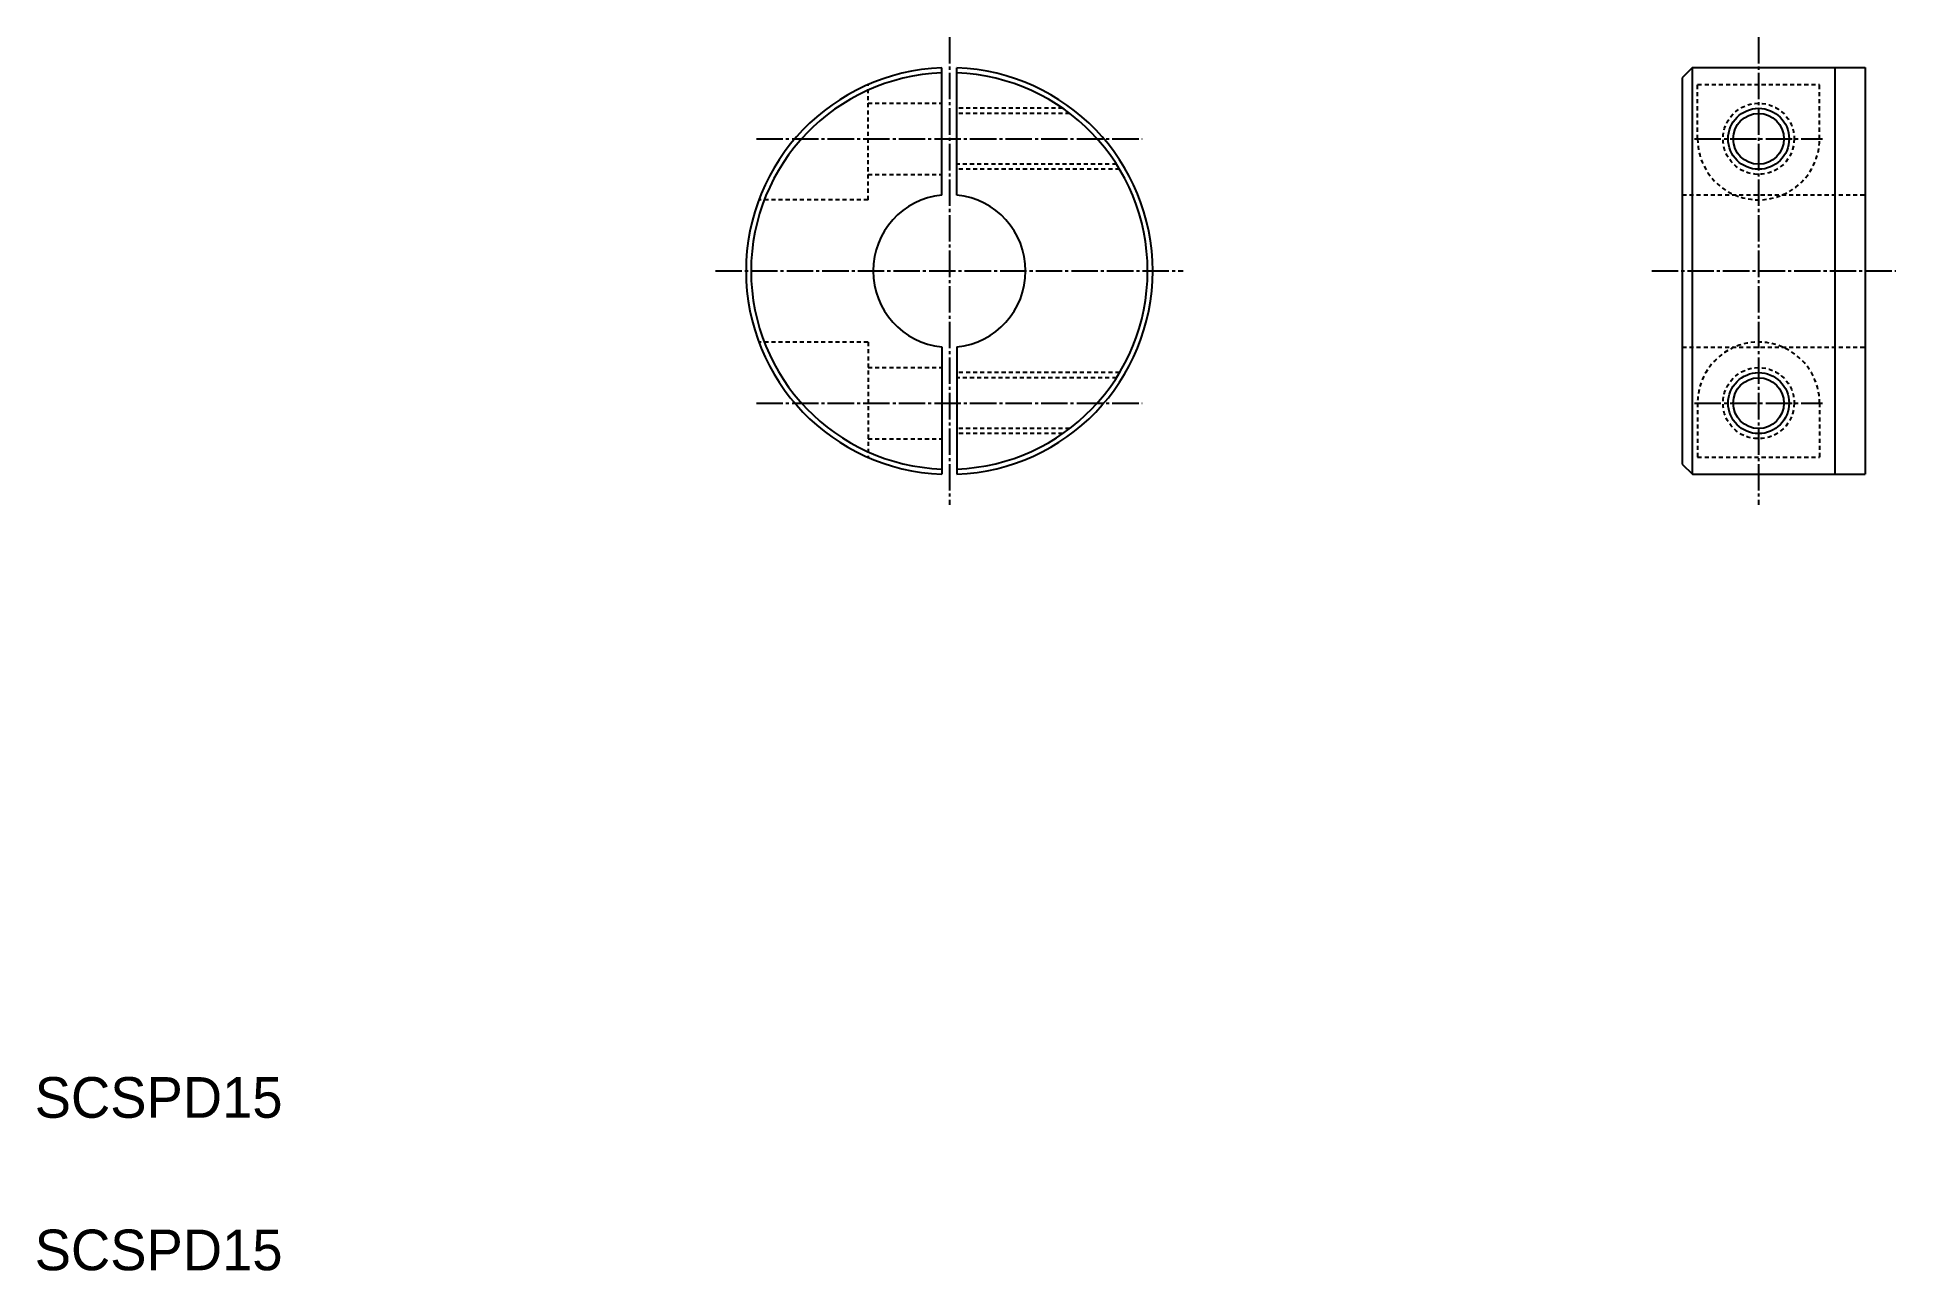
# Model space of a CAD drawing. Extents: x 10 to 193, y 10 to 131.
import ezdxf

# ---------------------------------------------------------------- set-up
doc = ezdxf.new("R2010")
doc.units = 0
doc.header["$LTSCALE"] = 0.2
doc.linetypes.add('CENTER', pattern=[17.5, 13, -1.5, 1.5, -1.5])
doc.linetypes.add('DASHED', pattern=[3.5, 2, -1.5])
doc.layers.get('0').update_dxf_attribs({"linetype": 'CONTINUOUS'})
doc.layers.add('CENTER', color=1, linetype='CENTER')

msp = doc.modelspace()

# ---------------------------------------------------------------- linework, layer by layer
at = {"color": 7, "linetype": 'CONTINUOUS'}
for p, q in [((99.211003, 115.764167), (99.211003, 128.287694)), ((100.711003, 115.764167), (100.711003, 128.287694)), ((187.054203, 128.301763), (187.054203, 88.301761)), ((190.054203, 128.301763), (190.054203, 88.301761)), ((172.054203, 127.301763), (172.054203, 89.301761)), ((99.211003, 100.839356), (99.211003, 88.315828)), ((100.711003, 100.839356), (100.711003, 88.315828))]:
    msp.add_line(p, q, dxfattribs=at)
for p, q in [((173.054203, 128.301763), (172.054203, 127.301763)), ((173.054203, 128.301763), (190.054203, 128.301763)), ((173.054203, 88.301761), (173.054203, 128.301763)), ((185.554203, 123.966913), (185.554303, 123.966913)), ((185.554203, 122.634337), (185.554203, 122.634237)), ((185.554203, 93.969186), (185.554203, 93.969286)), ((185.554203, 92.63661), (185.554303, 92.63661)), ((172.054203, 89.301761), (173.054203, 88.301761)), ((173.054203, 88.301761), (190.054203, 88.301761))]:
    msp.add_line(p, q)
at = {"color": 3, "linetype": 'DASHED'}
for p, q in [((91.961003, 115.301761), (91.961003, 126.632064)), ((173.554203, 126.632064), (185.554203, 126.632064)), ((173.554203, 121.301761), (173.554203, 126.632064)), ((185.554203, 121.301761), (185.554203, 126.632064)), ((91.961003, 124.801761), (99.211003, 124.801761)), ((111.107751, 124.301761), (100.711003, 124.301761)), ((111.793162, 123.801761), (100.711003, 123.801761)), ((91.961003, 117.801761), (99.211003, 117.801761)), ((116.392678, 118.801761), (100.711003, 118.801761)), ((116.701672, 118.301761), (100.711003, 118.301761)), ((91.961003, 115.301761), (81.226009, 115.301761)), ((172.054203, 115.801761), (190.054203, 115.801761)), ((91.961003, 101.301761), (81.226009, 101.301761)), ((91.961003, 101.301761), (91.961003, 89.971458)), ((172.054203, 100.801761), (190.054203, 100.801761)), ((91.961003, 98.801761), (99.211003, 98.801761)), ((116.701672, 98.301761), (100.711003, 98.301761)), ((116.392678, 97.801761), (100.711003, 97.801761)), ((173.554203, 95.301761), (173.554203, 89.971458)), ((185.554203, 95.301761), (185.554203, 89.971458)), ((91.961003, 91.801761), (99.211003, 91.801761)), ((111.793162, 92.801761), (100.711003, 92.801761)), ((111.107751, 92.301761), (100.711003, 92.301761)), ((173.554203, 89.971458), (185.554203, 89.971458))]:
    msp.add_line(p, q, dxfattribs=at)
for centre in [(179.554203, 121.301761), (179.554203, 95.301761)]:
    msp.add_circle(centre, 3.5, dxfattribs=at)
at = {"color": 3, "linetype": 'CONTINUOUS'}
for centre in [(179.554203, 121.301761), (179.554203, 95.301761)]:
    msp.add_circle(centre, 3, dxfattribs=at)
at = {"color": 7, "linetype": 'CONTINUOUS'}
for centre in [(179.554203, 121.301761), (179.554203, 95.301761)]:
    msp.add_circle(centre, 2.5, dxfattribs=at)
for radius, start, end in [(20, 92.149096, 267.8509), (20, 272.1491, 87.850904), (19.5, 92.204228, 267.79576), (19.5, 272.20423, 87.795772), (7.5, 95.739171, 264.26084), (7.5, 275.73917, 84.260827)]:
    msp.add_arc((99.961003, 108.301761), radius, start, end, dxfattribs=at)
at = {"color": 3, "linetype": 'DASHED'}
for centre, start, end in [((179.554203, 121.301761), 179.99999, 0), ((179.554203, 95.301761), 0, 180.00001)]:
    msp.add_arc(centre, 6, start, end, dxfattribs=at)
at = {"layer": 'CENTER', "color": 1, "linetype": 'CENTER'}
for p, q in [((99.961003, 131.301761), (99.961003, 85.301761)), ((179.554203, 131.301761), (179.554203, 85.301761)), ((80.987337, 121.301761), (118.934669, 121.301761)), ((173.254203, 121.301761), (185.854203, 121.301761)), ((76.961003, 108.301761), (122.961003, 108.301761)), ((169.054203, 108.301761), (193.054203, 108.301761)), ((80.987337, 95.301761), (118.934669, 95.301761)), ((173.254203, 95.301761), (185.854203, 95.301761))]:
    msp.add_line(p, q, dxfattribs=at)

# ---------------------------------------------------------------- texts
for p in [(10, 25), (10, 10)]:
    msp.add_text('SCSPD15', height=4).set_placement(p)

doc.saveas('drawing.dxf')
